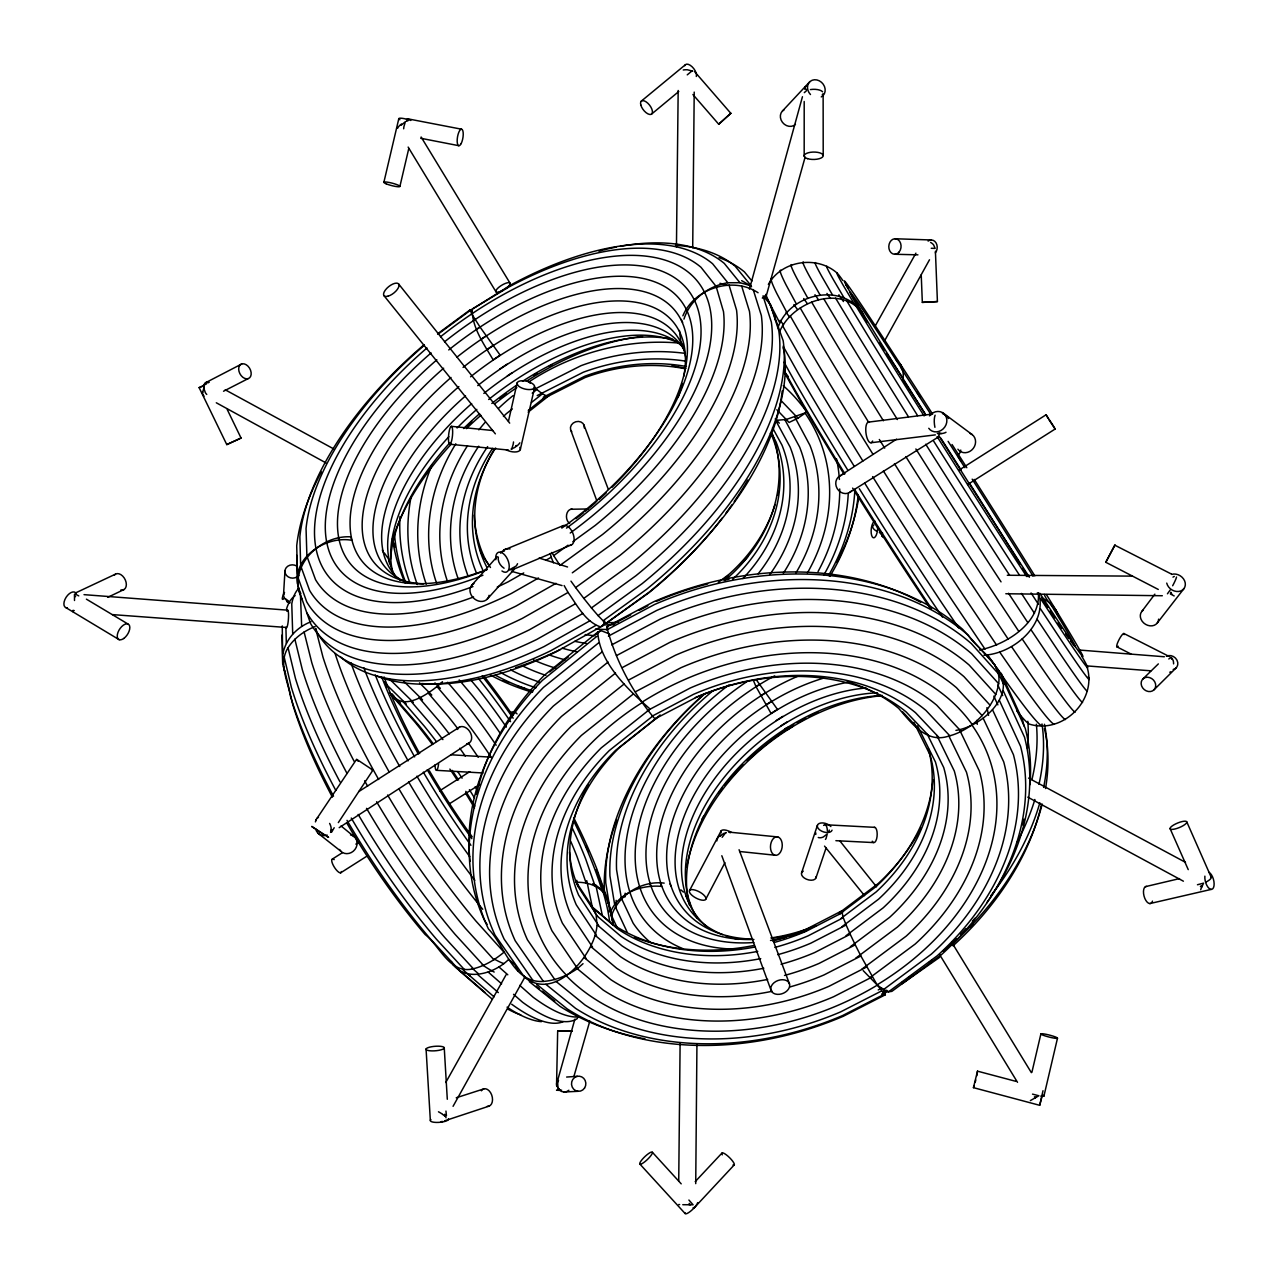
<?xml version="1.0" encoding="UTF-8"?>
<svg xmlns="http://www.w3.org/2000/svg" width="1278" height="1278" viewBox="0 0 1278 1278"><rect width="100%" height="100%" fill="white"/><g stroke="black" fill="none" stroke-linecap="round" stroke-linejoin="round"><path stroke-width="1.5" d="M804.181 156.188L804.197 101.489M902.22 982.159L902.22 983.693L939.618 957.334M656.429 718.348L654.975 718.891C632.546 692.82 615.325 659.863 606.715 626.747L653.953 601.634A277.134 209.241 -21.3 0 1 920.655 602.273M692.708 247.804L694.21 92.096M682.771 1204.707L693.075 1204.771L688.906 1200.042M689.257 1204.787L689.273 1203.397L690.519 1204.787M695.727 1183.652L696.941 1044.11M676.445 247.005L678.171 90.482M683.251 69.986A8.083 3.403 0.6 0 1 687.404 69.779L692.788 71.137M678.73 1180.648L680.104 1043.727M896.405 360.3C902.348 364.549 904.201 372.457 902.843 379.342L925.128 413.768M983.916 655.231C1013.374 653.665 1047.656 624.99 1038.758 593.343M74.491 594.206L74.507 600.5M285.713 674.48L282.726 664.24L282.262 625.916M571.905 1031.138L557.671 1031.074L556.553 1085.182L557.943 1087.818A7.317 4.952 15.9 0 0 559.253 1088.952M842.793 916.118L841.882 910.831L843.4 911.629M472.285 311.353L470.272 309.723L471.678 313.909L480.001 327.008L500.161 355.156L493.132 359.837C484.074 344.261 472.061 327.871 472.141 309.18L511.408 284.643A260.345 129.957 -38.6 0 1 712.661 263.811L727.837 282.757L739.93 282.71L751.144 285.761L735.122 266.175A276.655 139.621 -38.6 0 0 675.471 245.328M283.556 594.334L284.962 570.915M955.928 730.361C982.606 726.527 1019.86 692.58 995.45 666.477L1003.693 684.497M333.542 796.226A235.535 63.916 57.6 0 1 290.473 696.27C287.598 680.439 278.284 663.026 288.061 647.754C294.435 637.802 304.26 630.837 315.123 626.555M204.113 396.1A7.812 4.281 -61.3 0 1 202.547 392.666L204.097 387.202M1015.786 1081.316L977.494 1071.156L973.437 1087.658L1039.685 1105.31L1043.008 1090.725M330.587 832.409L331.162 828.192A10.048 6.853 56.8 0 0 329.612 823.415M609.302 911.613C610.628 900.079 603.024 888.561 592.8 883.609M979.619 649.991C1006.249 644.591 1040.691 623.233 1038.391 592.816M977.382 1072.577L977.494 1071.156M1016.937 711.095A251.079 11.726 57.6 0 0 1029.844 724.259C1062.865 734.147 1097.291 700.264 1087.083 667.116M531.536 982.367L523.788 976.136C553.23 1003.869 595.676 954.346 597.018 924.681L621.907 945.784A190.23 142.209 -21.3 0 0 763.797 968.261M602.257 651.796L547.176 696.175A287.246 215.103 -21.3 0 0 488.436 928.93C505.369 946.407 513.213 983.469 543.406 981.424C555.786 980.482 567.384 975.577 577.512 968.532L551.904 930.688A228.538 169.639 -21.3 0 1 601.251 747.87L650.119 709.05C628.377 690.168 598.999 662.196 597.816 632.035L600.932 630.565L609.446 633.952M976.759 1075.82L977.127 1074.015M516.072 446.581L516.312 445.463L514.922 447.412L511.072 449.057M401.468 124.014L401.212 125.164L405.366 121.714L403.912 126.666A8.307 2.891 -80.8 0 0 403.672 128.806M508.468 421.245L517.143 382.873M520.29 449.664L534.651 387.41A9.058 4.026 13.4 0 0 522.654 380.716A9.058 4.026 13.4 0 0 520.386 387.33A9.058 4.026 13.4 0 0 534.651 387.41M383.863 182.355L398.8 118.678M399.902 186.412L408.784 148.488M1031.905 1072.29L1040.915 1033.822M1043.934 1096.061L1057.481 1038.263A8.611 1.006 14.4 0 0 1045.899 1034.269A8.611 1.006 14.4 0 0 1044.206 1035.611A8.611 1.006 14.4 0 0 1057.481 1038.263M315.41 821.898L315.954 819.933A10.048 6.853 56.8 0 1 318.478 817.377M1042.321 1095.39L1039.685 1105.31M421.628 683.538A263.428 137.209 -38.6 0 0 556.218 651.764L603.44 625.293L604.558 620.709M975.258 1082.115L975.801 1080.006M847.346 681.717A190.23 142.209 -21.3 0 1 898.674 708.363C911.39 722.981 926.598 743.86 948.883 736.016C957.462 733.939 965.146 729.594 972.318 724.578C985.242 714.338 995.897 700.28 998.645 683.698C1002.128 662.036 978.581 650.806 968.245 635.262A286.735 215.391 -21.3 0 0 656.812 610.389L608.408 636.109M73.437 610.517L72.99 611.683L72.734 610.485L74.172 610.58M749.435 289.147L802.456 96.729M804.964 87.894L804.709 88.805L804.964 87.894A9.489 3.067 15.7 0 1 805.859 86.505M301.752 598.663C286.623 567.544 319.819 534.731 350.955 536.856L351.674 540.274C322.791 535.083 285.409 562.799 300.873 593.695M766.065 296.592L805.108 157.178M556.601 1084.111L574.892 1019.125M556.553 1085.182L556.793 1084.335L556.793 1085.996M573.982 1076.204L589.813 1021.074M282.917 653.585C285.889 638.888 297.135 627.019 310.969 621.763M974.267 1085.661L973.437 1087.658M801.562 872.906L817.441 825.253M815.987 877.81L826.179 847.649M825.444 839.406A7.7 2.844 -87.3 0 0 826.115 838.32L827.233 833.991L823.24 837.026A7.684 5.112 -38.8 0 1 818.255 837.489M777.919 327.695C789.149 294.355 840.253 281.799 861.883 311.944A221.605 3.259 57.6 0 1 900.303 364.086M1200.713 889.76A8.882 1.102 -61.5 0 1 1201.064 888.593L1203.556 883.146L1197.454 884.743M683.954 319.117C690.136 299.915 708.124 285.889 727.837 282.757M334.197 827.745L331.561 832.266M722.15 837.314L725.744 832.553M664.177 883.114C642.195 880.382 618.616 894.392 611.587 915.655L617.13 927.636M511.663 449.361L513.197 444.233A8.93 2.141 -84.6 0 0 513.516 441.948M682.883 315.842C694.289 288.077 733.093 276.08 758.078 292.742M779.979 330.842C792.935 301.736 839.79 284.371 862.171 312.359A221.11 3.243 57.6 0 0 925.687 414.823M720.504 835.109L719.977 836.179L723.843 833.336M705.648 899.44A9.218 3.514 28.1 0 0 695.472 890.207A9.218 3.514 28.1 0 0 691.765 895.127A9.218 3.514 28.1 0 0 705.648 899.44L724.946 862.65M689.593 890.431L721.127 830.86M660.295 882.539L661.557 886.389C641.796 884.52 618.76 892.683 610.485 911.997L605.756 882.89A233.858 152.609 -38.6 0 1 703.731 694.449M884.28 341.386L929.505 259.769M444.856 1116.269L444.776 1114.288L446.038 1117.787M453.067 1106.317L524.635 977.526M930.592 242.421A7.524 4.713 29 0 1 933.563 244.817L935.145 248.411L931.247 248.283M875.494 325.491L915.895 253.172M442.731 1114.48L444.073 1115.534M445.75 1082.498L506.072 974.794M718.715 124.222L730.808 113.311L718.715 124.222L692.916 94.524M804.309 92.639L806.386 90.786M768.366 284.419C781.513 260.504 816.818 255.073 837.106 273.077M1170.185 590.053L1167.437 593.807M316.992 818.399L356.61 759.26L372.952 770.123L338.335 822.601M330.842 831.659L332.136 829.805L331.146 830.444M315.778 820.716L315.954 819.933M822.249 94.796L823 93.805M1168.827 658.985L1170.776 657.275L1173.092 660.231A7.572 3.77 -85.4 0 1 1173.587 663.873M1141.765 611.491L1154.865 594.158M1170.84 592.257L1170.424 594.014L1172.932 595.276A9.809 5.08 -89.1 0 0 1174.21 595.899M1157.197 623.089L1183.891 588.695M472.093 584.845L497.142 556.617M487.094 599.27L514.379 569.221M789.101 727.981L787.599 729.626L792.072 726.831M694.321 1207.726L734.291 1164.849M782.535 110.898L809.709 81.824M695.216 1181.623L721.894 1153.139M571.617 544.779L513.836 569.125L509.107 569.956L516.104 566.074A10.639 10.24 -74.1 0 0 517.542 563.71M1154.098 689.737A7.78 6.662 41.9 0 0 1149.577 677.58A7.78 6.662 41.9 0 0 1141.605 685.919A7.78 6.662 41.9 0 0 1154.098 689.737L1176.223 667.787M1142.74 679.097L1158.347 663.905M500.401 552.735L504.746 549.492A10.639 10.24 -74.1 0 1 510.05 548.917M1172.022 658.17L1171.415 658.729L1172.485 658.809M392.346 693.97C402.953 713.22 431.692 691.877 442.46 681.717M687.244 74.859L692.101 70.849M577.512 968.532L583.024 963.692M651.748 113.95L678.778 91.505M641.252 101.17L685.375 64.747M227.244 409.551L241.047 438.034L226.781 444.6L199.128 387.633L206.557 383.831M597.816 632.035L544.045 675.519A278.844 210.487 -21.3 0 0 476.438 794.405M549.78 671.924L568.375 656.892M596.283 634.335L600.932 630.565M596.97 636.252L542.399 680.343A284.882 214.512 -21.3 0 0 470.08 861.452M598.471 642.994L543.454 687.388A287.758 216.094 -21.3 0 0 484.841 921.087L487.126 924.345M608.088 662.052L553.31 706.079A283.349 211.605 -21.3 0 0 495.017 935.097L524.379 977.047M615.533 673.059L561.473 716.431A276.272 205.822 -21.3 0 0 504.155 939.138L533.022 980.545M624.111 684.018L571.042 726.447A266.511 198.17 -21.3 0 0 515.21 940.768L543.406 981.424M633.153 694.13L581.362 735.441A254.721 189.16 -21.3 0 0 527.447 939.825L554.828 979.603M512.35 408.928L506.232 413.784A188.138 155.916 -21.3 0 0 503.436 416.5M532.223 393.161L536.808 389.518L542.399 393.832L546.553 395.924L549.013 395.653L528.149 412.171M531.456 402.506L542.399 393.832M528.293 410.398L546.553 395.924M652.195 716.511L609.398 750.458A215.998 160.485 -21.3 0 0 562.384 923.147L586.362 958.883M660.199 714.977L615.581 750.346A205.023 152.577 -21.3 0 0 570.691 914.281L592.545 947.126M656.732 718.028L619.399 747.614A196.365 146.459 -21.3 0 0 576.25 904.76L596.506 935.416M451.31 961.455C463.291 983.309 494.458 973.884 508.772 959.299L514.683 964.586M718.332 582.401L729.243 574.11A161.22 134.925 -21.3 0 0 775.027 504.73M725.265 578.039L728.428 575.643M724.067 580.516L728.7 576.985A157.306 131.442 -21.3 0 0 772.583 434.376M500.72 552.799L502.174 551.697M346.657 822.792A224.8 61.392 57.6 0 0 425.127 934.537C440.079 946.183 450.048 974.763 473.371 968.74C484.841 965.928 495.033 959.698 504.027 952.19L475.751 920.863A255.728 64.427 57.6 0 1 387.617 795.028M839.199 912.939L878.29 883.465A200.438 151.459 -21.3 0 0 908.898 848.272M839.055 914.473L876.085 886.581A193.266 145.708 -21.3 0 0 932.956 779.708M841.148 918.291L876.149 891.932A189.048 142.162 -21.3 0 0 928.307 748.477M841.914 926.726L878.545 899.201A188.138 141.075 -21.3 0 0 930.001 754.867L913.898 722.374M846.02 935.72L883.114 907.891A190.614 142.545 -21.3 0 0 935.432 761.992L917.54 725.888M850.333 946.758L889.552 917.396A196.365 146.459 -21.3 0 0 943.707 767.503L927.365 734.387M855.733 958.18L897.428 927.045A205.023 152.577 -21.3 0 0 954.299 771.001L936.854 735.409M861.867 969.155L906.166 936.151A215.998 160.485 -21.3 0 0 966.472 772.2L948.883 736.016M863.177 970.609L877.075 984.843L883.497 989.603L931.311 954.171A254.721 189.16 -21.3 0 0 1003.725 761.896L983.117 718.124M869.679 977.862L915.16 944.059A228.538 169.639 -21.3 0 0 979.379 771.001L959.506 729.69M883.497 989.603L888.545 991.808L937.365 955.672A266.511 198.17 -21.3 0 0 1013.422 754.643L992.511 709.737M437.571 333.83L470.272 309.723M438.114 334.117L470.048 310.57M475.081 319.516L473.387 320.634M480.001 327.008L476.518 329.325M486.135 335.874L481.087 339.245M493.02 345.491L486.758 349.661M507.078 364.182L499.746 369.054M512.079 372.793L507.334 375.94M729.019 285.042L736.543 310.059A260.345 129.957 -38.6 0 1 602.561 534.476L559.988 565.403L553.693 555.611L568.039 545.179M572.816 541.712L595.133 525.482A248.922 123.854 -38.6 0 0 723.492 311.64L716.335 287.167M572.304 572.816L610.964 544.747A269.802 135.34 -38.6 0 0 749.467 311.385L741.607 285.873M570.962 581.139L575.611 587.576L619.766 555.563A276.655 139.621 -38.6 0 0 761.337 315.49L753.189 289.579M575.611 587.576L583.806 598.376L628.281 566.138A280.425 142.481 -38.6 0 0 771.337 322.088L762.982 295.889M583.806 598.376L591.458 607.929L635.949 575.707A280.872 143.711 -38.6 0 0 778.781 330.683L770.299 304.372L764.196 297.311M591.458 607.929L598.04 615.565L642.179 583.615A277.997 143.216 -38.6 0 0 783.158 340.683L770.299 304.372M598.04 615.565L603.104 620.757L646.588 589.286A272.038 140.995 -38.6 0 0 784.197 351.37L782.999 347.648M603.104 620.757L606.299 623.185L648.873 592.385A263.428 137.209 -38.6 0 0 782.184 390.956M759.451 684.449L756.001 686.621L771.033 713.412L777.455 709.386L756.352 679.848M765.33 692.836L760.522 695.855M771.481 701.35L765.666 704.993M782.839 716.383L776.257 720.504M787.248 721.846L780.97 725.776M792.184 726.048L790.683 727.118A181.172 121.138 -38.6 0 1 794.005 725.089M929.01 962.526L932.189 960.273M908.562 977.686L911.741 975.449M776.848 409.743L789.085 422.459L797.967 418.178L806.737 412.059A201.029 166.571 -21.3 0 0 783.222 385.684M339.197 827.665L468.435 743.397M839.71 476.007L896.581 439.185M358.814 791.561L459.649 727.022M332.392 859.056L342.456 852.666M355.859 844.135L359.214 841.994M439.648 790.826L469.825 771.624M958.804 470.256L1046.075 414.791L1053.232 425.734L1055.117 429.041L967.622 484.538M340.635 872.842L367.489 855.797M449.728 803.59L479.937 784.42M881.692 535.754L882.779 535.833L879.376 532.319L882.603 533.102M1171.415 574.046L1114.735 545.147L1105.79 562.288L1158.283 589.446M946.008 432.252A10.512 9.25 58.2 0 1 943.755 433.162L940.608 433.833L938.787 432.954M849.582 492.477L939.234 436.469M226.781 444.6L241.047 438.034M472.141 309.18L508.756 287.087A248.922 123.854 -38.6 0 1 701.047 267.342L715.712 285.921M1030.356 1100.614L1038.902 1095.757L1032.512 1094.128M1105.79 562.288L1115.087 544.939M523.74 572.927L508.277 581.762A248.922 123.854 -38.6 0 1 497.27 587.033M546.073 560.147L551.233 557.208L550.243 553.454M538.517 577.991L511.36 593.471A260.345 129.957 -38.6 0 1 309.596 590.42L301.097 566.937M556.01 583.311L516.136 605.996A269.802 135.34 -38.6 0 1 306.704 601.826L298.093 577.752M603.44 625.293L600.484 626.907C585.052 621.507 577.049 605.005 568.039 592.465L522.255 618.424A276.655 139.621 -38.6 0 1 307.039 613.12M575.435 603.759L529.3 629.846A280.425 142.481 -38.6 0 1 310.57 623.52L298.317 588.567M582.88 613.44L536.728 639.463A280.872 143.711 -38.6 0 1 317.04 632.322L315.762 628.76M589.861 620.82L544.013 646.604A277.997 143.216 -38.6 0 1 340.156 656.525M595.852 625.405L550.674 650.79A272.038 140.995 -38.6 0 1 376.195 675.806M921.23 274.882L922.333 302.391L937.413 301.56L935.416 251.239M784.836 728.891L787.695 727.342M615.277 623.073L630.693 614.878M639.256 610.325L647.818 605.772M606.699 629.942L654.687 604.43A283.492 213.522 -21.3 0 1 962.59 629.271L995.338 665.503M611.731 644.863L660.215 619.111A286.607 214.672 -21.3 0 1 971.36 643.617L998.469 673.81M616.459 655.614L664.672 630.038A283.061 211.445 -21.3 0 1 971.695 653.793L998.645 683.698M622.258 667.595L669.864 642.371A276.32 205.902 -21.3 0 1 969.171 665.055L995.85 694.481M628.728 679.96L675.423 655.247A266.814 198.425 -21.3 0 1 963.979 676.637L990.242 705.392M635.39 691.797L680.934 667.723A255.217 189.543 -21.3 0 1 956.471 687.692L982.207 715.68M647.403 710.6L690.296 687.979A229.097 170.054 -21.3 0 1 936.726 705.2L961.28 731.463M651.908 716.271L693.491 694.337A216.429 160.788 -21.3 0 1 925.927 710.392L949.889 735.872M654.975 718.891L695.855 697.564A196.317 146.379 -21.3 0 1 906.23 712.006L929.234 736.224M205.438 382.793L241.782 363.942M841.882 910.831L805.987 929.346A198.649 150.069 -21.3 0 1 772.823 941.007M841.835 912.907L806.386 931.167A191.78 144.542 -21.3 0 1 774.42 942.413M774.819 947.429A187.914 141.267 -21.3 0 0 808.047 935.879L843.272 917.716L846.132 925L810.859 943.164A187.371 140.468 -21.3 0 1 777.727 954.682M846.132 925L850.221 934.25L814.645 952.557A190.23 142.209 -21.3 0 1 781.034 964.235M850.221 934.25L855.254 944.841L819.134 963.388A196.317 146.379 -21.3 0 1 784.5 975.449M223.538 391.228L248.108 378.655A8.051 5.559 60.7 0 0 248.012 366.195A8.051 5.559 60.7 0 0 238.682 369.054A8.051 5.559 60.7 0 0 248.108 378.655M884.088 988.9L885.335 994.779L877.267 985.162L860.877 956.008L824.038 974.922A205.247 152.721 -21.3 0 1 789.74 986.999M866.708 966.967L828.975 986.312A216.429 160.788 -21.3 0 1 610.772 979.635L584.158 957.51M872.299 976.919L833.607 996.744A229.097 170.054 -21.3 0 1 603.12 990.003L575.707 967.398M878.226 989.923L881.772 988.102M881.261 991.105L840.668 1011.872A255.217 189.543 -21.3 0 1 584.909 1004.923L555.85 981.28M881.628 994.124L885.175 992.303M537.191 395.573L583.327 372.217A179.687 148.999 -21.3 0 1 686.126 361.211M884.009 994.38L842.601 1015.547A266.814 198.425 -21.3 0 1 575.659 1008.422L545.866 984.316M885.335 994.779L843.304 1016.266A276.32 205.902 -21.3 0 1 567.192 1008.917L536.808 984.427M937.413 301.56L922.333 302.391M883.226 992.016L886.74 990.226M533.469 389.774L581.011 365.684A190.055 157.498 -21.3 0 1 685.439 353.415M543.262 397.218L584.717 376.259A170.645 141.634 -21.3 0 1 686.398 366.514M542.926 398.88L585.068 377.553A163.536 135.915 -21.3 0 1 684.864 368.703M884.664 993.102L888.114 991.361M107.783 597.321L123.95 589.573M75.737 592.832L115.499 574.141M202.499 386.467L204.208 385.732M769.867 574.445A169.015 140.308 -21.3 0 0 790.092 447.012L775.65 420.398L786.226 419.472L804.98 412.97A199.208 165.07 -21.3 0 1 807.392 572.991M503.851 550.035L562.975 525.753M606.299 623.185L648.92 592.736A252.724 132.129 -38.6 0 0 722.23 518.021M512.702 568.838L514.107 567.991M201.061 387.042L199.128 387.633M444.568 1120.854L488.771 1106.237M456.23 1097.786L483.883 1088.872M503.516 551.217L504.427 550.978M1202.183 885.926L1200.425 886.341L1201.687 887.028M1145.439 886.644L1179.482 878.609M1149.849 903.578L1211.225 889.408M725.089 833.064L726.144 832.841M888.545 991.808L891.852 991.377L941.471 954.65A276.272 205.822 -21.3 0 0 1020.547 746.256L999.364 700.376M868.401 422.123L931.438 414.168M870.989 442.747L935.352 434.887M572.065 1031.282L557.671 1031.074M566.633 1077.05L577.384 1076.3M563.742 1092.019L578.103 1091.3M606.715 626.747L608.44 626.715M570.931 509.251L588.199 508.964M561.617 1090.182L556.521 1090.246L560.467 1090.406M1007.288 575.26L1132.372 576.122M1005.818 593.743L1162.325 595.74M286.831 601.459L287.758 601.922L284.802 598.344L288.588 601.059M894.872 254.258L917.923 254.849M894.983 238.746L931.183 239.976M835.892 840.684L873.641 842.585M825.093 824.741L874.759 827.345M435.031 764.867A8.227 1.805 -86.4 0 0 436.549 770.33L483.132 772.982M451.182 754.787L491.008 757.151M112.512 614.606L286.384 627.466M575.947 882.315C589.685 881.692 606.826 888.258 608.392 903.77L598.967 876.868M678.778 1204.515L679.64 1204.579M1087.466 665.95L1150.919 670.822M84.028 594.653L287.678 610.165M74.635 596.506L75.562 596.57L74.619 595.979M1079.319 650.039L1164.354 656.764M449.664 444.217L508.532 450.064M777.855 836.946A9.281 5.863 -84.5 0 0 770.666 849.327A9.281 5.863 -84.5 0 0 780.57 851.947A9.281 5.863 -84.5 0 0 777.855 836.946L728.827 832.106A9.122 5.911 -84.4 0 1 730.265 832.793M451.469 426.341A8.994 1.933 -84.7 0 1 451.757 440.191A8.994 1.933 -84.7 0 1 448.466 439.312A8.994 1.933 -84.7 0 1 451.469 426.341L492.701 430.526M739.611 851.499L774.915 855.206M372.952 770.123L371.499 769.644M939.793 433.194L941.295 433.402M939.25 434.408L937.333 433.354M408.113 118.886L461.582 129.206M420.718 138.264L458.85 145.692M1036.298 1097.371L1034.445 1096.875L1035.164 1098.042M511.504 571.314L562.048 585.58M539.14 558.039L567.56 566.985M75.306 594.094L78.757 595.899M1123.873 633.505L1169.019 656.381M327.216 836.739L328.606 837.346L311.688 826.419L323.957 834.822M1116.988 646.892L1130.854 653.953M1028.598 778.094L1185.505 862.346M1027.784 797.152L1183.396 881.197M225.232 389.806L333.542 448.818M202.547 392.666L202.627 391.979M216.302 402.778L325.938 462.876M86.393 599.158L127.848 623.936M1058.104 615.469C1055.772 607.369 1049.062 601.475 1041.698 597.848M66.025 607.705L119.237 639.719M943.436 413.241L972.207 434.616M318.03 833.24L340.954 851.324M536.185 986.121L539.284 988.613M542.383 991.121L554.78 1001.105M529.284 981.616L560.068 1006.409A283.061 211.445 -21.3 0 0 645.023 1038.854M390.876 694.737L397.793 700.999M356.993 760.202L358.207 761.177M341.066 825.971L354.597 837.042M590.819 946.583L616.699 968.261A205.247 152.721 -21.3 0 0 772.327 991.249M595.197 935.368L620.501 956.695A196.317 146.379 -21.3 0 0 767.695 979.411M591.394 906.278L611.906 923.786A191.78 144.542 -21.3 0 0 755.138 946.966M452.891 964.698L485.145 992.623M459.297 970.641L492.334 999.236M467.716 973.996L494.059 996.856M472.301 968.389L478.084 973.437M477.589 974.491L498.34 992.591M680.87 889.871L683.426 892.108M488.212 972.079L501.631 983.852M513.548 994.316L522.494 1002.176A256.511 67.047 57.6 0 0 577.464 1018.454M498.867 966.887L507.797 974.794M519.715 985.354L533.102 997.207A258.22 66.344 57.6 0 0 579.956 1016.809M806.514 89.843L805.172 88.262M534.14 386.994L536.808 389.518M400.493 703.188L389.534 692.5M386.403 684.577L406.244 703.954M389.726 679.241L413.337 702.405M403.353 680.918L422.523 699.833M419.519 682.883L431.756 695.04M434.935 682.899L440.367 688.347M1057.96 615.197C1055.484 607.018 1047.097 602.689 1044.286 594.414M775.203 418.88L779.34 423.162M780.762 400.238L797.967 418.178M902.635 711.83L918.083 728.348M785.443 373.543L788.111 376.355M938.963 737.486L915.527 712.709A205.247 152.721 -21.3 0 0 695.376 697.596M527.734 380.62L530.146 383.224M456.917 967.606L429.632 938.052A235.535 63.916 57.6 0 1 347.025 820.364M464.297 969.475L436.437 939.218A244.721 65.737 57.6 0 1 351.258 818.048M473.371 968.74L445.095 937.924A251.718 66.728 57.6 0 1 358.175 814.421M483.499 965.433L455 934.25A256.063 66.807 57.6 0 1 366.546 808.351M639.719 1163.891L685.024 1213.445M652.435 1152.341A8.642 1.917 -43.7 0 1 643.457 1162.756A8.642 1.917 -43.7 0 1 642.339 1159.274A8.642 1.917 -43.7 0 1 652.435 1152.341L681.206 1183.843M493.963 959.794L465.48 928.419A257.437 66.009 57.6 0 1 376.595 801.737M694.689 71.712L730.808 113.311M764.308 295.841L767.934 300.01L772.391 310.203M397.298 700.488L418.801 725.313A190.805 51.807 57.6 0 1 433.13 743.668M393.432 697.277L415.446 722.693A201.652 55.082 57.6 0 1 432.076 744.068M403.161 701.702L424.184 726.016A181.444 48.772 57.6 0 1 436.293 741.464M410.605 700.791L431.261 724.738A174.175 46.2 57.6 0 1 442.891 739.611M419.152 697.836L439.52 721.559A169.511 44.267 57.6 0 1 449.185 733.876M428.178 693.011L448.418 716.702A167.769 43.053 57.6 0 1 457.955 728.907M437.06 686.669L457.3 710.472A169.079 42.637 57.6 0 1 491.535 757.806M447.699 682.26L465.543 703.331A173.329 42.989 57.6 0 1 496.152 745.234M459.185 679.928L472.556 695.807A180.278 44.043 57.6 0 1 500.273 733.396M470.432 679.545L477.86 688.395A189.416 45.752 57.6 0 1 506.344 727.07M478.547 678.618L481.087 681.653A200.151 47.989 57.6 0 1 510.561 721.687M1055.117 429.041L1049.03 419.807M765.41 296.943L767.934 300.01M751.927 281.016L744.419 271.879A280.425 142.481 -38.6 0 0 719.067 257.597M739.93 282.71L724.291 263.412A269.802 135.34 -38.6 0 0 620.213 246.35M824.534 846.116L864.519 895.638M384.007 295.697L495.369 433.849M398.56 283.892L509.698 423.13M839.646 840.668L876.484 886.756M694.673 300.506L694.178 299.499M882.06 536.297L883.37 537.479M687.26 310.889L686.238 308.797M682.644 322.407L681.19 319.372M682.803 345.587L680.807 341.306L679.832 334.069M987.734 655.151L1007.799 683.81A258.875 11.119 57.6 0 0 1041.969 725.824M999.779 652.179L1019.94 681.222A264.019 10.176 57.6 0 0 1054.11 724.227M384.374 552.975L388.464 558.853L389.582 563.726M1011.537 646.636L1031.634 675.918A266.143 8.994 57.6 0 0 1065.421 719.562M931.55 608.552L927.173 602.13A231.909 11.837 57.6 0 1 854.535 489.298M1022.16 638.92L1042.065 668.25A265.105 7.684 57.6 0 0 1075.133 712.15M942.493 617.114L933.515 603.903A243.155 11.965 57.6 0 1 859.311 488.707M958.74 627.977L942.142 603.456A252.868 11.71 57.6 0 1 864.743 483.212M985.019 649.144L952.493 600.82A260.408 11.071 57.6 0 1 872.618 476.614M1030.883 629.575L1050.484 658.745A260.936 6.39 57.6 0 0 1082.562 702.485M996.6 645.102L963.82 596.155A265.233 10.096 57.6 0 1 883.417 471.007M484.058 557.687L489.442 565.739M490.48 567.512L486.199 561.09A156.124 130.228 -21.3 0 1 474.266 515.066M1037.097 619.239L1056.315 648.09A253.955 5.208 57.6 0 0 1087.227 691.222M1008.118 639.032L975.354 589.765A267.006 8.882 57.6 0 1 894.424 463.642M1040.388 608.695L1059.142 637.035A244.641 4.265 57.6 0 0 1088.249 676.797M1018.758 631.332L986.233 582.097A265.6 7.556 57.6 0 1 905.862 456.661M1040.548 598.647L1058.791 626.38A233.618 3.61 57.6 0 0 1081.523 655.774M1042.497 599.19L1047.896 607.401M1001.041 581.873L995.706 573.742A261.111 6.262 57.6 0 1 915.879 448.961M1008.518 593.264L1027.768 622.562M598.615 925.528L578.694 895.223A190.614 142.545 -21.3 0 1 588.311 784.676M886.66 353.495L903.067 378.56M1009.572 575.212L1003.07 565.259A253.843 5.112 57.6 0 1 925.735 444.249M1021.473 593.439L1034.477 613.344M576.138 882.06L595.804 912.077M597.513 916.278L577.896 886.341A188.138 141.075 -21.3 0 1 569.461 852.122M902.987 370.668L886.165 344.916A209.56 3.179 57.6 0 0 856.803 305.059L863.864 316.96M1026.681 576.538L1009.668 550.339A233.139 3.578 57.6 0 1 937.093 436.565M1037.305 592.912L1039.429 596.187M1019.445 575.132L1007.831 557.272A244.306 4.201 57.6 0 1 933.707 441.198M1031.058 592.976L1038.455 604.35M916.869 392.106L920.064 397.027M1033.039 576.186L1029.988 571.218A209.065 3.195 57.6 0 0 972.175 479.154M1022.911 568.454L1027.879 576.538M951.727 942.349L1031.378 1072.673M855.493 305.218L876.676 339.916A233.139 3.578 57.6 0 0 924.09 415.941M939.602 954.554L1017.512 1082.338M1047.976 418.13L1046.075 414.791M846.435 300.346L868.034 335.938A244.306 4.201 57.6 0 0 917.62 415.654M421.117 137.002L509.922 282.981M408.145 147.082L496.04 291.895M1049.973 603.056L1061.922 622.785A209.56 3.179 57.6 0 1 1070.581 640.885M835.572 298.125L857.474 334.501A253.843 5.112 57.6 0 0 908.37 416.644M823.703 298.701L845.748 335.715A261.111 6.262 57.6 0 0 897.412 419.551M854.103 303.685L843.608 285.952A233.618 3.61 57.6 0 1 842.841 280.505M844.055 297.838L833.448 279.754A244.641 4.265 57.6 0 1 827.026 266.495M811.626 302.071L833.655 339.533A265.6 7.556 57.6 0 0 883.402 420.766M551.824 552.431L553.693 555.611M800.22 307.982L822.089 345.683A267.006 8.882 57.6 0 0 868.736 422.443M832.441 294.851L821.802 276.431A253.955 5.208 57.6 0 1 815.572 262.805M790.283 316.017L811.865 353.702A265.233 10.096 57.6 0 0 872.714 453.866M820.045 294.93L809.453 276.224A260.936 6.39 57.6 0 1 803.542 262.23M1171.191 593.008L1171.782 594.03M782.519 325.618L803.686 363.048A260.408 11.071 57.6 0 0 862.874 460.991M564.141 585.548L568.039 592.465M783.094 346.162L798.143 373.032A252.868 11.71 57.6 0 0 853.992 465.911M784.053 362.217L795.571 382.953A243.155 11.965 57.6 0 0 847.665 469.953M807.76 298.078L797.28 279.147A265.105 7.684 57.6 0 1 791.769 264.834M783.989 370.189L796.13 392.122A231.909 11.837 57.6 0 0 844.934 473.819M771.225 433.018L775.906 441.597A157.769 131.362 -21.3 0 1 742.869 578.535M770.362 433.242L772.231 436.661A156.124 130.228 -21.3 0 1 732.853 579.11M772.519 427.731L781.992 445.143A162.162 134.797 -21.3 0 1 758.158 573.806M796.45 304.1L786.13 285.026A266.143 8.994 57.6 0 1 781.05 270.409M784.916 419.791L799.629 447.092A177.866 147.497 -21.3 0 1 783.35 573.247M794.932 417.267L809.948 445.351A188.138 155.916 -21.3 0 1 795.954 572.895M786.881 312.535L776.784 293.413A264.019 10.176 57.6 0 1 772.104 278.588M393.448 695.695L395.094 698.826M779.74 322.807L769.883 303.749A258.875 11.119 57.6 0 1 765.762 294.371M688.73 900.367L690.455 905.431L685.935 895.654M855.254 944.841L860.877 956.008M669.991 883.977L671.062 886.117M861.883 311.944L866.899 322.056M649.879 883.449L650.79 886.213M639.495 886.612L639.974 888.13M621.619 898.769L633.121 923.131A214.848 139.574 -38.6 0 0 650.167 942.205M615.389 906.885L627.083 931.95M993.821 696.127L997.878 704.881M997.783 684.944L1002.703 695.631M515.226 965.018L518.085 971.216M1003.805 681.446L1025.275 728.444A287.246 215.103 -21.3 0 1 1030.004 784.692M1003.214 690.727L1024.573 737.31A283.349 211.605 -21.3 0 1 986.648 902.891M1001.137 673.171L1022.64 720.265A287.758 216.094 -21.3 0 1 1023.997 725.904M595.484 913.722L592.736 907.684L617.434 928.755A187.914 141.267 -21.3 0 0 757.774 951.375M1186.815 821.946A9.01 2.412 -22.5 0 1 1174.817 829.023A9.01 2.412 -22.5 0 1 1173.747 824.933A9.01 2.412 -22.5 0 1 1186.815 821.946L1211.225 877.283M1170.105 828.639L1188.236 869.631M862.171 312.359L865.254 319.468M391.611 568.966L392.442 570.962A188.313 97.272 -38.6 0 1 448.834 436.709M382.33 550.035L383.288 552.272M753.109 679.704L756.001 686.621M338.542 537.974L339.021 540.338M326.545 541.888L326.769 543.038M551.233 557.208L553.358 562.767M583.886 424.807L608.328 489.362M739.067 849.726L789.532 984.044A9.777 6.917 -20.6 0 1 777.2 994.348A9.777 6.917 -20.6 0 1 774.021 982.75A9.777 6.917 -20.6 0 1 789.532 984.044M570.867 430.43L596.954 501.136M307.151 556.904L315.554 579.701A248.922 123.854 -38.6 0 0 473.563 596.97M721.814 855.733L770.969 990.083M606.507 896.581L596.698 868.593A223.41 53.548 57.6 0 0 573.774 817.904M595.005 885.846L585.787 859.279A200.151 47.989 57.6 0 0 571.969 827.441M586.139 883.066L577.225 857.139A189.416 45.752 57.6 0 0 570.675 841.212M283.46 666.605L285.425 673.746M679.353 330.459L679.896 332.568M315.618 628.472L322.983 657.196A255.728 64.427 57.6 0 0 378.671 779.516M304.084 631.907L311.8 662.723A257.437 66.009 57.6 0 0 354.182 761.416M294.851 639.144L302.407 669.96A256.063 66.807 57.6 0 0 347.057 773.494M288.061 647.754L295.426 678.362A251.718 66.728 57.6 0 0 339.996 781.896M284.179 657.116L291.368 687.34A244.721 65.737 57.6 0 0 335.81 790.443M285.921 675.535L292.774 704.513A224.8 61.392 57.6 0 0 332.408 797.168M609.638 907.987L613.408 925.048M607.657 899.265L613.344 925.064M445.958 1111.061L446.437 1115.71M595.82 885.095L602.162 914.617M592.784 909.377L586.746 880.654M576.745 880.302L577.88 885.91M621.236 897.539L616.571 869.791A214.848 139.574 -38.6 0 1 713.188 690.551M614.622 904.361L609.925 875.893A225.12 146.523 -38.6 0 1 705.328 693.395M610.708 909.92L611.922 917.428M203.713 388.049L205.454 392.857A7.956 5.575 60.3 0 0 206.748 394.439M774.66 314.388L775.235 319.835M596.842 922.78L596.171 915.24L620.852 936.247A187.371 140.468 -21.3 0 0 760.729 958.628M444.265 1048.104A9.17 2.252 -4.5 0 1 429.823 1050.772A9.17 2.252 -4.5 0 1 431.405 1046.762A9.17 2.252 -4.5 0 1 444.265 1048.104L447.3 1099.272M426.069 1048.966L430.335 1120.247M300.506 596.363L301.656 626.364M306.88 555.467L306.049 528.549A248.922 123.854 -38.6 0 1 424.408 345.236M292.71 633.968L291.767 603.919A256.511 67.047 57.6 0 1 298.908 588.184M300.618 564.285L299.867 536.664A260.345 129.957 -38.6 0 1 423.945 344.852M297.439 574.062L296.72 545.818A269.802 135.34 -38.6 0 1 321.305 471.933M296.8 555.371L297.534 584.078M286.32 643.249L285.905 627.29A8.674 1.39 -85.7 0 0 288.493 617.753A8.674 1.39 -85.7 0 0 286.895 611.299M282.039 635.022L282.726 664.24M823.128 95.099L823.208 155.373M721.111 832.968A9.09 3.69 28 0 1 723.284 829.933A9.09 3.69 28 0 1 731.24 832.282M716.862 840.892A9.09 6.789 -20.5 0 1 719.754 835.604M571.745 431.756A7.093 6.055 -20.3 0 1 575.723 421.772A7.093 6.055 -20.3 0 1 584.254 427.938M569.7 523.405A7.396 5.176 88.9 0 1 566.617 514.635A7.396 5.176 88.9 0 1 572.272 509.267M67.399 607.849A8.962 4.904 -57 0 1 66.121 597.273A8.962 4.904 -57 0 1 76.345 593.935M114.333 575.164A8.802 5.847 62.2 0 1 125.324 579.972A8.802 5.847 62.2 0 1 120.851 589.989M568.87 1090.262A7.428 7.045 -87.7 0 1 557.943 1087.818L557.671 1082.131A7.428 7.045 -87.7 0 1 558.518 1080.405M556.569 1083.856A7.317 4.952 15.9 0 1 558.023 1081.667M1166.415 656.317A7.636 6.582 41.3 0 1 1176.974 660.167A7.636 6.582 41.3 0 1 1173.188 669.48M1118.17 646.205A7.54 1.47 -62.3 0 1 1117.1 644.192A7.54 1.47 -62.3 0 1 1121.541 635.565A7.54 1.47 -62.3 0 1 1124.129 634.623M1170.744 671.765A7.572 3.77 -85.4 0 1 1169.753 672.228M810.476 94.54A9.585 8.227 48.4 0 1 810.236 81.361A9.585 8.227 48.4 0 1 823.24 84.236A9.585 8.227 48.4 0 1 821.243 96.92M810.428 89.572A9.505 3.914 -0.8 0 1 822.601 91.792M766.241 295.681A9.058 3.594 15.6 0 1 762.279 298.062M795.459 124.317A9.313 8.051 48.2 0 1 782.456 122.353A9.313 8.051 48.2 0 1 784.229 109.668M1043.343 1095.262A8.611 1.198 14.7 0 1 1040.787 1096.077M448.418 1118.745A9.154 2.508 -4.7 0 1 438.482 1122.403A9.154 2.508 -4.7 0 1 430.894 1119.56M481.375 1090.805A9.026 5.895 73.9 0 1 491.663 1094.895A9.026 5.895 73.9 0 1 487.206 1106.333M438.466 1111.796A9.106 2.444 29.2 0 1 442.46 1114.24M442.731 1121.461A9.202 5.895 74.1 0 1 441.166 1121.557M457.125 729.498A9.329 6.757 56.9 0 1 469.649 731.399A9.329 6.757 56.9 0 1 466.678 743.828M327.184 835.077A10.144 9.09 -48.3 0 1 315.714 829.071M350.491 834.901A9.873 8.898 -48.7 0 1 354.996 849.423A9.873 8.898 -48.7 0 1 339.533 849.471M1171.591 574.397A9.936 8.195 34 0 1 1184.642 580.899A9.936 8.195 34 0 1 1178.763 591.458A9.936 8.195 34 0 1 1166.734 583.103M1176.495 577.033A9.857 1.054 -61.6 0 1 1172.661 585.755M1173.012 577.145A9.809 5.08 -89.1 0 1 1174.306 576.442M1158.635 619.143A9.665 8.035 34.3 0 1 1145.551 624.335A9.665 8.035 34.3 0 1 1143.315 610.053M1208.924 872.267A8.978 4.185 75 0 1 1214.132 883.801A8.978 4.185 75 0 1 1209.212 888.514A8.978 4.185 75 0 1 1204.866 876.149M1210.761 876.74A8.978 2.62 -22.2 0 1 1205.697 882.203M1150.935 903.306A8.818 4.281 75.2 0 1 1144.018 896.006A8.818 4.281 75.2 0 1 1146.526 886.389M1152.468 901.118A8.818 4.281 75.2 0 1 1151.829 902.476M697.676 1202.662A8.627 2.141 -44 0 1 690.471 1211.304A8.627 2.141 -44 0 1 685.04 1212.678M722.278 1154.865A8.547 1.981 44.3 0 1 724.818 1153.794A8.547 1.981 44.3 0 1 732.789 1161.335A8.547 1.981 44.3 0 1 732.997 1164.993M694.321 1207.087A8.627 1.805 44.5 0 1 693.075 1207.806M929.473 415.877A10.623 9.473 -52.8 0 1 944.075 413.784A10.623 9.473 -52.8 0 1 943.212 428.849A10.623 9.473 -52.8 0 1 928.755 428.29M851.324 491.056A9.601 8.611 58.1 0 1 837.234 488.643A9.601 8.611 58.1 0 1 841.787 475.16M872.65 441.006A10.4 3.754 83.3 0 1 866.18 434.44A10.4 3.754 83.3 0 1 869.407 422.299M934.921 427.315A10.528 3.53 83.5 0 1 935.113 415.222M942.397 413.529A10.512 9.25 58.2 0 1 948.532 418.513M970.098 433.434A10.32 9.265 -52.2 0 1 973.245 448.45A10.32 9.265 -52.2 0 1 957.909 449.201M495.832 559.732A10.671 5.799 67.2 0 1 501.791 552.639A10.671 5.799 67.2 0 1 509.235 566.298A10.671 5.799 67.2 0 1 501.95 570.978M489.091 595.292A10.416 8.531 41.4 0 1 474.569 598.983A10.416 8.531 41.4 0 1 473.914 583.535M504.075 568.215A10.655 8.611 41.6 0 1 498.292 557.048M561.761 526.808A10.464 5.927 67.3 0 1 572.56 532.463A10.464 5.927 67.3 0 1 570.1 545.179M928.116 241.079A7.62 6.102 -85.9 0 1 936.007 242.836A7.62 6.102 -85.9 0 1 935.368 252.868M684.784 65.689A8.195 4.042 52.3 0 1 692.037 66.712A8.195 4.042 52.3 0 1 696.302 76.488M298.812 575.276A7.572 6.646 4.5 0 1 288.317 576.953A7.572 6.646 4.5 0 1 286.208 567.688A7.572 6.646 4.5 0 1 296.704 566.026M284.307 597.689A7.428 6.55 4.1 0 1 283.94 592.657M283.78 598.711A7.348 1.518 -61.6 0 1 282.294 598.28A7.348 1.518 -61.6 0 1 284.531 592.433M290.17 602.801A7.333 5.751 -89.4 0 1 287.278 601.906M509.858 712.852A7.029 5.975 -72.5 0 1 517.079 713.907M960.768 450.064A7.269 6.566 -15.5 0 1 958.292 454.696M203.601 387.17A7.956 5.575 60.3 0 1 208.234 381.946M207.851 382.937A7.812 4.281 -61.3 0 1 209.225 382.266M502.957 290.362A8.275 2.524 -31.4 0 1 496.487 289.675A8.275 2.524 -31.4 0 1 508.5 282.614A8.275 2.524 -31.4 0 1 504.81 289.275M399.886 119.701A8.275 1.454 14.8 0 1 401.148 118.215A8.275 1.454 14.8 0 1 410.829 120.452M406.5 119.765A8.307 2.891 -80.8 0 1 408.8 119.285M397.65 128.279A8.179 3.115 -31.5 0 1 400.797 124.477M406.212 121.33A8.179 3.115 -31.5 0 1 407.97 120.787M877.651 527.111A8.371 3.179 -84.4 0 1 874.36 537.655A8.371 3.179 -84.4 0 1 871.133 530.466A8.371 3.179 -84.4 0 1 874.999 521.152M876.5 531.121A8.371 3.85 17.7 0 1 873.848 524.954M832.058 830.189A7.716 4.345 18.9 0 1 821.562 831.099A7.716 4.345 18.9 0 1 819.086 823.527A7.716 4.345 18.9 0 1 830.876 826.546M873.976 827.441A7.652 2.971 -87.4 0 1 877.043 836.643A7.652 2.971 -87.4 0 1 872.251 841.212M823.607 825.428A7.7 2.844 -87.3 0 1 827.393 831.083M829.262 830.061A7.684 5.112 -38.8 0 1 828.751 831.69M815.795 834.47A7.684 5.112 -38.8 0 1 815.843 832.936M816.099 876.644A7.62 4.425 19 0 1 806.45 879.216A7.62 4.425 19 0 1 803.223 871.149M341.322 871.532A8.051 2.508 57.6 0 1 337.264 870.957A8.051 2.508 57.6 0 1 331.961 862.091A8.051 2.508 57.6 0 1 334.197 859.615M438.594 763.669A8.227 1.805 -86.4 0 1 436.549 770.33M519.811 447.396A8.914 4.169 13.3 0 1 516.807 451.821A8.914 4.169 13.3 0 1 506.168 449.744M519.874 442.811A8.898 4.457 -38.7 0 1 516.807 446.07M563.103 1021.729A251.862 66.871 57.6 0 1 511.679 1004.22M286.528 609.015A251.862 66.871 57.6 0 1 295.122 595.596M482.972 556.074A157.306 131.442 -21.3 0 1 480.416 550.722M486.87 567.32A157.769 131.362 -21.3 0 1 493.931 449.744M483.244 570.946A162.162 134.797 -21.3 0 1 495.624 448.003M476.327 572.736A169.015 140.308 -21.3 0 1 492.573 448.402M394.886 547.016A237.293 198.378 -21.3 0 1 394.039 543.166M468.227 576.442A177.866 147.497 -21.3 0 1 487.637 446.613M458.403 579.413A188.138 155.916 -21.3 0 1 478.723 446.214M447.396 581.17A199.208 165.054 -21.3 0 1 467.508 445.734M478.867 429.871A199.208 165.054 -21.3 0 1 485.065 422.427M498.628 408.257A199.208 165.054 -21.3 0 1 512.957 395.701M836.515 458.818A209.911 174 -21.3 0 1 839.39 479.442M839.726 488.979A209.911 174 -21.3 0 1 818.032 571.601M436.597 583.199A209.911 174 -21.3 0 1 455.815 443.786M466.965 427.523A209.911 174 -21.3 0 1 471.758 421.436M848.241 493.516A219.896 182.403 -21.3 0 1 823.687 575.292M426.229 584.126A219.896 182.403 -21.3 0 1 431.948 465.112M854.886 489.714A228.331 189.623 -21.3 0 1 828.463 575.611M417.283 584.525A228.331 189.623 -21.3 0 1 411.117 496.663M858.289 494.714A234.609 195.119 -21.3 0 1 829.917 576.314M409.982 583.135A234.609 195.119 -21.3 0 1 399.982 516.52M858.768 497.222A238.315 198.537 -21.3 0 1 836.802 562.096M405.829 582.752A238.315 198.537 -21.3 0 1 394.391 532.878M405.078 582.928A239.226 199.656 -21.3 0 1 392.458 538.389M704.418 292.119A236.238 117.368 -38.6 0 1 570.228 533.022M472.956 586.57A236.238 117.368 -38.6 0 1 315.986 548.47A236.238 117.368 -38.6 0 1 426.98 347.967M440.479 336.801A236.238 117.368 -38.6 0 1 471.806 313.909M444.536 341.817A223.458 111.058 -38.6 0 1 690.855 293.94A223.458 111.058 -38.6 0 1 566.505 528.102M482.924 575.228A223.458 111.058 -38.6 0 1 327.264 544.811A223.458 111.058 -38.6 0 1 431.101 352.936M448.722 349.932A211.221 105.227 -38.6 0 1 683.49 304.42A211.221 105.227 -38.6 0 1 561.825 528.086M486.519 569.876A211.221 105.227 -38.6 0 1 339.389 541.009A211.221 105.227 -38.6 0 1 436.852 359.821M457.077 357.057A200.47 100.275 -38.6 0 1 668.394 303.876A200.47 100.275 -38.6 0 1 611.922 487.349M606.251 492.829A200.47 100.275 -38.6 0 1 598.935 499.57M595.947 502.222A200.47 100.275 -38.6 0 1 585.292 511.264M583.742 512.526A200.47 100.275 -38.6 0 1 575.915 518.708M487.301 569.429A200.47 100.275 -38.6 0 1 351.626 538.677A200.47 100.275 -38.6 0 1 443.674 368.192M463.051 367.425A191.924 96.521 -38.6 0 1 623.185 301.001A191.924 96.521 -38.6 0 1 683.858 376.131M682.292 383.48A191.924 96.521 -38.6 0 1 678.235 396.915M423.561 583.838A191.924 96.521 -38.6 0 1 451.006 377.489M470.56 376.818A186.189 94.237 -38.6 0 1 686.03 359.246M407.874 582.656A186.189 94.237 -38.6 0 1 458.866 386.595M400.525 580.468A183.617 93.582 -38.6 0 1 465.527 395.861M477.748 385.621A183.617 93.582 -38.6 0 1 684.385 350.316M395.765 576.921A184.351 94.604 -38.6 0 1 471.662 403.624M483.835 393.416A184.351 94.604 -38.6 0 1 681.238 345.491M457.093 427.986A188.313 97.272 -38.6 0 1 476.838 409.375M488.659 399.487A188.313 97.272 -38.6 0 1 679.129 343.271M390.605 559.173A195.214 101.409 -38.6 0 1 450.016 442.667M463.579 428.545A195.214 101.409 -38.6 0 1 479.585 413.705M491.822 403.465A195.214 101.409 -38.6 0 1 517.526 384.598M522.462 381.355A195.214 101.409 -38.6 0 1 673.218 339.644M392.873 538.597A204.592 106.761 -38.6 0 1 451.454 443.881M466.39 428.625A204.592 106.761 -38.6 0 1 480.911 415.318M494.554 403.976A204.592 106.761 -38.6 0 1 516.823 387.553M526.584 381.1A204.592 106.761 -38.6 0 1 642.546 336.418M565.1 659.847A179.687 148.999 -21.3 0 1 548.438 654.624M555.93 668.202A190.055 157.498 -21.3 0 1 533.613 659.991M803.702 298.557A266.143 8.994 57.6 0 1 807.201 303.461M793.894 304.611A264.019 10.176 57.6 0 1 797.328 309.324M814.965 294.739A265.105 7.684 57.6 0 1 818.479 299.739M1068.839 638.425A209.56 3.179 57.6 0 1 1065.676 633.888M1061.922 628.377A209.56 3.179 57.6 0 1 1058.072 622.69M1054.861 617.897A209.56 3.179 57.6 0 1 1050.212 610.9M1056.027 610.245A221.605 3.259 57.6 0 1 1039.829 593.28M845.908 284.882A233.618 3.61 57.6 0 1 848.272 288.301M598.855 251.127A269.802 135.34 -38.6 0 1 616.379 247.069M500.065 398.448A215.806 112.943 -38.6 0 1 506.392 393.704M533.996 375.157A215.806 112.943 -38.6 0 1 537.319 373.144M549.013 366.419A215.806 112.943 -38.6 0 1 552.352 364.597M577.129 651.828A170.645 141.634 -21.3 0 1 562.16 648.154M586.458 643.425A163.536 135.915 -21.3 0 1 574.844 641.332M838.895 294.803A253.955 5.208 57.6 0 1 843.48 301.544M471.901 313.781A236.222 117.352 -38.6 0 1 704.354 291.991M595.213 635.773A158.855 132.241 -21.3 0 1 585.18 634.591M671.909 365.923A158.855 132.241 -21.3 0 1 685.871 368.479M719.961 283.317A272.038 140.995 -38.6 0 1 727.454 285.425M884.711 448.115A267.006 8.882 57.6 0 1 879.312 439.472M741.655 280.665A277.997 143.216 -38.6 0 1 751.56 286.783M930.464 608.679A219.912 11.358 57.6 0 1 852.65 488.116M844.087 474.266A219.912 11.358 57.6 0 1 783.829 371.371M957.781 455.942A233.139 3.578 57.6 0 1 960.992 460.975M826.946 293.429A260.936 6.39 57.6 0 1 830.428 298.477M786.146 312.423A258.875 11.119 57.6 0 1 789.484 316.896M545.882 675.343A201.029 166.571 -21.3 0 1 521.664 665.471M528.884 381.93A201.029 166.571 -21.3 0 1 678.778 343.047M879.727 343.015A198.186 3.355 57.6 0 1 884.28 349.9M780.107 320.331A251.079 11.726 57.6 0 1 783.51 324.788M877.267 985.146A242.293 179.831 -21.3 0 1 566.042 975.497M641.764 702.325A242.293 179.831 -21.3 0 1 972.286 724.642M656.429 601.363A268.124 202.835 -21.3 0 1 707.708 583.966M725.137 579.988A268.124 202.835 -21.3 0 1 729.035 579.238M1029.397 577.193A221.11 3.243 57.6 0 1 938.755 435.542M932.62 414.152A221.11 3.243 57.6 0 0 900.447 364.278L901.709 369.278L926.997 408.401A209.065 3.195 57.6 0 1 931.119 414.807M952.046 444.52A221.11 3.243 57.6 0 1 966.823 467.732M974.219 479.394A221.11 3.243 57.6 0 1 1034.829 575.867M1046.41 594.574A221.11 3.243 57.6 0 1 1055.82 609.894M474.841 880.286A243.778 59.523 57.6 0 1 408.561 781.816M399.726 766.496A243.778 59.523 57.6 0 1 350.907 662.787M469.729 856.627A234.337 56.567 57.6 0 1 416.932 776.177M408.129 760.857A234.337 56.567 57.6 0 1 363.815 667.675M585.851 845.844A234.337 56.567 57.6 0 1 588.391 851.467M596.219 869.775A234.337 56.567 57.6 0 1 598.344 875.079M971.855 724.93A241.766 179.431 -21.3 0 1 877.075 984.843M566.474 975.21A241.766 179.431 -21.3 0 1 642.035 702.676M472.221 836.866A200.151 47.989 57.6 0 1 429.392 770.794M419.647 753.557A200.151 47.989 57.6 0 1 384.055 676.941M1024.061 819.182A287.246 215.103 -21.3 0 1 1022.448 824.933M747.79 480.017A252.724 132.129 -38.6 0 1 734.227 501.519M731.927 504.826A252.724 132.129 -38.6 0 1 725.952 513.101M560.307 649.512A252.724 132.129 -38.6 0 1 515.529 667.707M974.922 918.211A283.349 211.605 -21.3 0 1 972.414 921.214M965.912 928.659A283.349 211.605 -21.3 0 1 960.513 934.49M956.343 938.787A283.349 211.605 -21.3 0 1 943.372 951.215M470.927 845.317A223.41 53.548 57.6 0 1 423.353 772.168M414.631 756.88A223.41 53.548 57.6 0 1 375.253 674.88M484.122 676.286A223.41 53.548 57.6 0 1 512.798 715.52M471.822 838.656A211.892 50.673 57.6 0 1 427.267 769.771M418.321 754.02A211.892 50.673 57.6 0 1 381.643 676.813M482.11 675.998A211.892 50.673 57.6 0 1 513.133 718.22M573.742 821.083A211.892 50.673 57.6 0 1 602.018 890.478M482.733 909.281A251.079 62.207 57.6 0 1 398.816 788.702M389.071 771.8A251.079 62.207 57.6 0 1 335.14 653.729M367.601 786.098A257.437 66.009 57.6 0 1 364.629 780.794M386.675 687.037A189.416 45.752 57.6 0 1 384.79 681.813M753.94 945.48A198.649 150.069 -21.3 0 1 634.511 937.189M602.944 891.453A213.841 51.136 57.6 0 1 609.59 921.869M520.785 1014.876A235.184 63.884 57.6 0 1 508.309 1009.364M470.368 976.12A212.723 58.229 57.6 0 1 462.892 969.73M541.457 1021.649A244.577 65.785 57.6 0 1 507.078 1007.16M503.851 963.644A181.3 48.66 57.6 0 1 494.394 959.123M494.187 972.063A190.47 51.663 57.6 0 1 482.253 964.794M816.051 925.639A173.217 112.975 -38.6 0 1 770.922 937.94M753.892 939.458A173.217 112.975 -38.6 0 1 658.346 835.572A173.217 112.975 -38.6 0 1 797.744 676.286M791.306 934.905A166.332 108.838 -38.6 0 1 773.669 938.036M752.183 939.106A166.332 108.838 -38.6 0 1 671.078 825.796A166.332 108.838 -38.6 0 1 822.681 678.394M806.019 931.007A182.179 118.519 -38.6 0 1 789.437 936.279M785.81 937.237A182.179 118.519 -38.6 0 1 770.506 940.48M753.764 942.525A182.179 118.519 -38.6 0 1 646.317 845.253A182.179 118.519 -38.6 0 1 774.708 675.838M740.521 949.091A192.595 125.084 -38.6 0 1 635.198 853.049A192.595 125.084 -38.6 0 1 746.799 681.701M1042.001 723.971A245.584 162.13 -38.6 0 1 1038.95 784.341M1034.892 799.485A245.584 162.13 -38.6 0 1 1017.384 841.755M1044.461 724.275A243.826 161.619 -38.6 0 1 1043.615 787.392M1039.845 802.76A243.826 161.619 -38.6 0 1 990.658 895.91M616.204 908.051A243.826 161.619 -38.6 0 1 616.172 900.367M1044.43 728.636A239.29 159.207 -38.6 0 1 1045.532 788.51M1042.209 804.054A239.29 159.207 -38.6 0 1 951.87 944.378M624.878 897.076A239.29 159.207 -38.6 0 1 625.182 893.194M1041.474 804.421A232.308 155.037 -38.6 0 1 953.021 945.816M972.846 924.313A223.378 149.43 -38.6 0 1 970.21 927.141M689.561 905.335A165.916 110.291 -38.6 0 1 736.751 769.644A165.916 110.291 -38.6 0 1 882.283 695.44M697.357 918.371A161.779 107.144 -38.6 0 1 724.131 777.375A161.779 107.144 -38.6 0 1 877.443 692.804M706.894 926.87A160.437 105.818 -38.6 0 1 709.13 786.497A160.437 105.818 -38.6 0 1 866.164 687.979M738.46 939.394A161.971 106.393 -38.6 0 1 726.064 935.943M722.757 934.697A161.971 106.393 -38.6 0 1 691.047 800.715A161.971 106.393 -38.6 0 1 849.87 681.989M682.564 948.516A203.825 132.337 -38.6 0 1 728.955 684.912M986.904 707.677A259.226 196.365 -21.3 0 1 988.565 715.392M976.696 720.425A246.989 187.259 -21.3 0 1 977.271 724.338M920.879 828.208A200.438 151.459 -21.3 0 1 910 846.643M1027.816 721.287A240.456 157.466 -38.6 0 1 1027.48 748.509M604.334 890.303A240.456 157.466 -38.6 0 1 616.619 820.013M686.765 866.947A172.53 115.068 -38.6 0 1 882.267 695.679M1036.378 724.211A244.449 160.708 -38.6 0 1 1031.937 779.628M940.752 438.098A197.818 3.387 57.6 0 1 960.992 469.809M969.571 483.324A197.818 3.387 57.6 0 1 1020.068 563.854M948.116 441.357A209.065 3.195 57.6 0 1 964.874 467.668M778.43 491.487A161.22 134.925 -21.3 0 1 777.599 495.305M532.495 692.261A235.871 196.221 -21.3 0 1 490.081 674.848M539.172 682.021A211.813 175.581 -21.3 0 1 510.561 669.8M452.156 770.378A190.805 51.807 57.6 0 1 458.546 779.979M465.799 791.338A190.805 51.807 57.6 0 1 474.809 806.162M449.872 769.068A201.652 55.082 57.6 0 1 457.3 780.235M465.559 793.191A201.652 55.082 57.6 0 1 474.521 807.968M525.386 688.634A239.29 199.384 -21.3 0 1 517.925 686.158M508.708 682.708A239.29 199.384 -21.3 0 1 503.26 680.439M701.83 819.422A181.172 121.138 -38.6 0 1 703.731 816.035M718.971 792.807A181.172 121.138 -38.6 0 1 722.453 788.254M724.85 785.251A181.172 121.138 -38.6 0 1 743.029 765.043M747.247 760.921A181.172 121.138 -38.6 0 1 789.037 728.156M797.36 723.092A181.172 121.138 -38.6 0 1 805.859 718.332M809.293 716.527A181.172 121.138 -38.6 0 1 817.92 712.293M747.694 556.825A167.546 140.42 -21.3 0 1 739.93 565.275M475.192 786.737A174.175 46.2 57.6 0 1 477.285 790.139M533.038 691.078A229.864 190.933 -21.3 0 1 495.321 675.167M535.977 687.788A221.669 183.888 -21.3 0 1 500.161 672.292M457.796 771.704A181.444 48.772 57.6 0 1 462.077 778.19M469.409 789.676A181.444 48.772 57.6 0 1 474.521 797.999M468.435 743.141A167.769 43.053 57.6 0 1 478.212 757.263M459.776 748.237A169.511 44.267 57.6 0 1 465.288 756.097M606.986 629.479A156.89 130.835 -21.3 0 1 595.516 629M614.558 624.654A157.769 131.794 -21.3 0 1 602.849 624.814M618.36 622.226A161.379 135.037 -21.3 0 1 604.366 622.785M123.726 638.489A9.058 4.745 -57.3 0 0 128.886 624.607A9.058 4.745 -57.3 0 0 117.975 632.386A9.058 4.745 -57.3 0 0 123.726 638.489M584.573 1088.041A7.572 7.173 -88.4 0 0 579.254 1076.188A7.572 7.173 -88.4 0 0 572.193 1087.003A7.572 7.173 -88.4 0 0 584.573 1088.041M807.504 158.648A9.553 3.706 -0.7 0 0 823.08 156.331A9.553 3.706 -0.7 0 0 810.476 152.306A9.553 3.706 -0.7 0 0 807.504 158.648M899.249 251.862A7.764 6.134 -86.4 0 0 896.581 238.97A7.764 6.134 -86.4 0 0 888.993 248.667A7.764 6.134 -86.4 0 0 899.249 251.862M640.789 104.94A8.275 3.914 52 0 0 650.821 114.429A8.275 3.914 52 0 0 647.882 103.278A8.275 3.914 52 0 0 640.789 104.94M461.15 143.583A8.355 2.732 -80.5 0 0 462.237 129.605A8.355 2.732 -80.5 0 0 457.236 139.158A8.355 2.732 -80.5 0 0 461.15 143.583M386.228 183.84A8.275 1.246 14.6 0 0 399.631 186.668A8.275 1.246 14.6 0 0 389.79 182.594A8.275 1.246 14.6 0 0 386.228 183.84M388.065 296.176A9.377 4.106 -38.7 0 0 399.008 284.882A9.377 4.106 -38.7 0 0 386.819 288.333A9.377 4.106 -38.7 0 0 388.065 296.176"/></g></svg>
